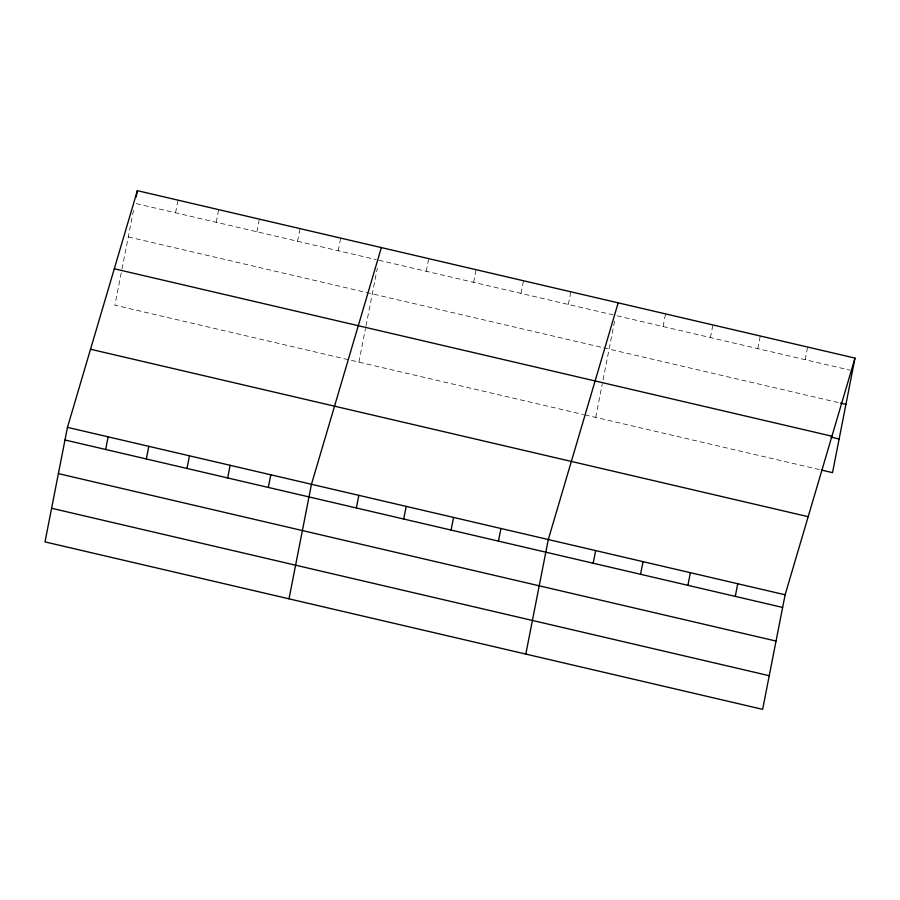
<?xml version="1.0" encoding="UTF-8"?>
<svg xmlns="http://www.w3.org/2000/svg" width="900" height="900" viewBox="0 0 900 900"><rect width="100%" height="100%" fill="white"/><g stroke="black" fill="none" stroke-linecap="round" stroke-linejoin="round"><path stroke-width="0.67" stroke-dasharray="4.5 3.38" d="M121.219 272.925L114.885 305.201L583.526 414.551M122.006 268.909L134.089 207.338M175.545 212.794L178.031 200.16M216.214 222.278L218.689 209.644M256.882 231.761L259.358 219.127M297.551 241.256L300.026 228.623M338.209 250.74L340.695 238.106M358.886 362.137L365.479 328.511M366.007 325.845L377.291 268.301M426.24 271.282L428.726 258.649M473.603 282.33L476.089 269.696M520.976 293.377L523.451 280.744M568.339 304.436L570.814 291.803M595.71 417.386L602.303 383.76M603.09 379.766L614.644 320.861M663.064 326.531L665.539 313.897M710.426 337.59L712.913 324.956M757.789 348.637L760.275 336.004M805.163 359.685L807.637 347.051M136.237 203.614L376.166 259.594M378.877 260.235L612.99 314.854M617.051 315.799L849.814 370.103M128.284 236.925L602.336 347.535M603.686 347.85L839.16 402.784M584.876 414.866L820.35 469.8"/><path stroke-width="1.35" d="M67.466 427.354L45 541.901L762.637 709.335L785.115 594.799L855 358.099L137.362 190.665L67.466 427.354L785.115 594.799M136.125 196.987L137.362 190.665M105.66 449.483L108.135 436.849M146.329 458.966L148.804 446.332M186.986 468.45L189.472 455.816M227.655 477.945L230.141 465.311M268.324 487.429L270.799 474.795M289.001 598.826L311.468 484.29L381.353 247.59M356.355 507.971L358.83 495.338M403.718 519.019L406.192 506.385M451.08 530.077L453.566 517.444M498.442 541.125L500.929 528.491M525.814 654.075L548.291 539.539L618.176 302.85M593.179 563.22L595.654 550.586M640.541 574.279L643.016 561.645M687.904 585.326L690.379 572.692M735.266 596.374L737.752 583.74M855 358.099L832.534 472.646L821.7 470.115M840.51 403.099L845.921 404.37M114.3 268.774L831.938 436.207M831.004 437.119L839.126 439.009M90.54 349.245L808.178 516.69M64.991 439.988L782.629 607.433M58.399 473.625L776.036 641.059M51.593 508.264L769.241 675.709"/></g></svg>
